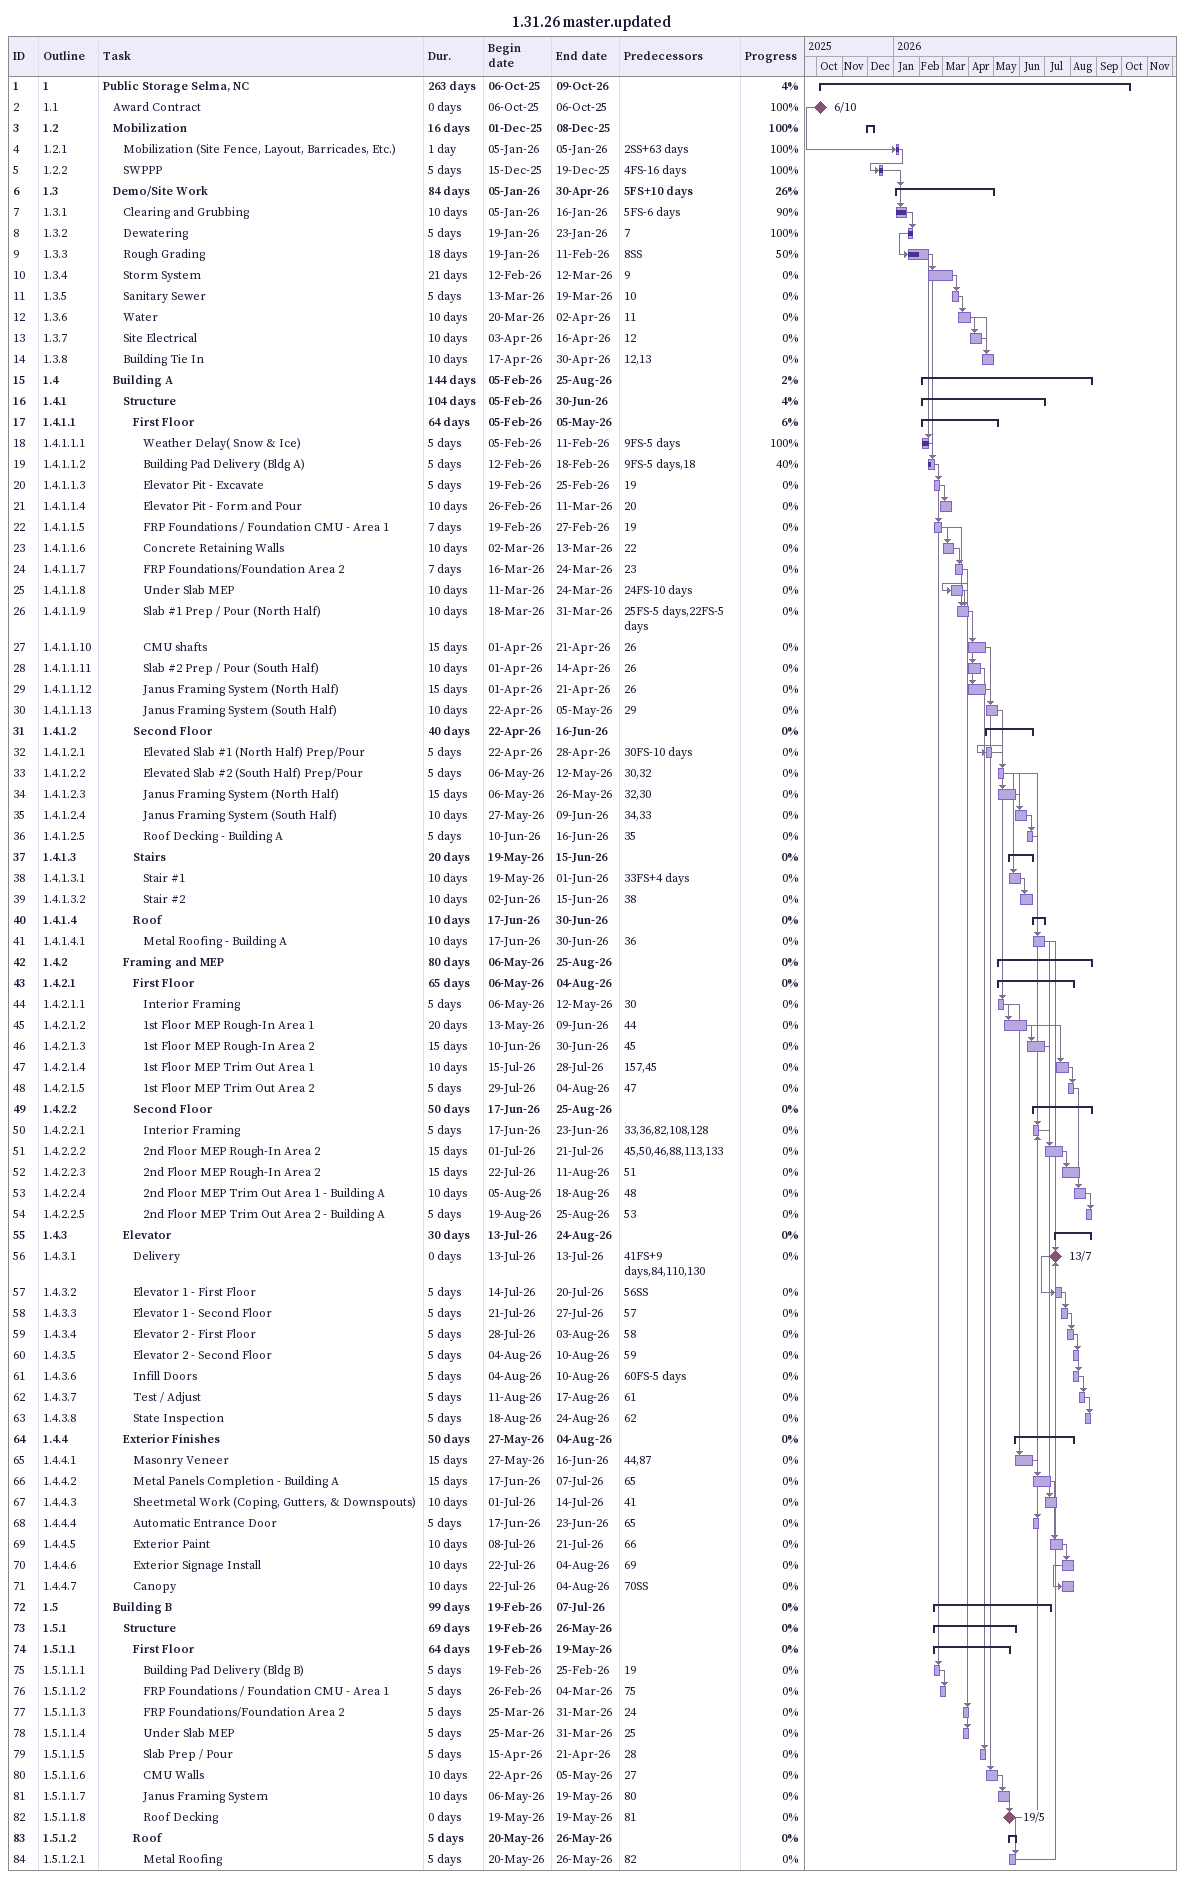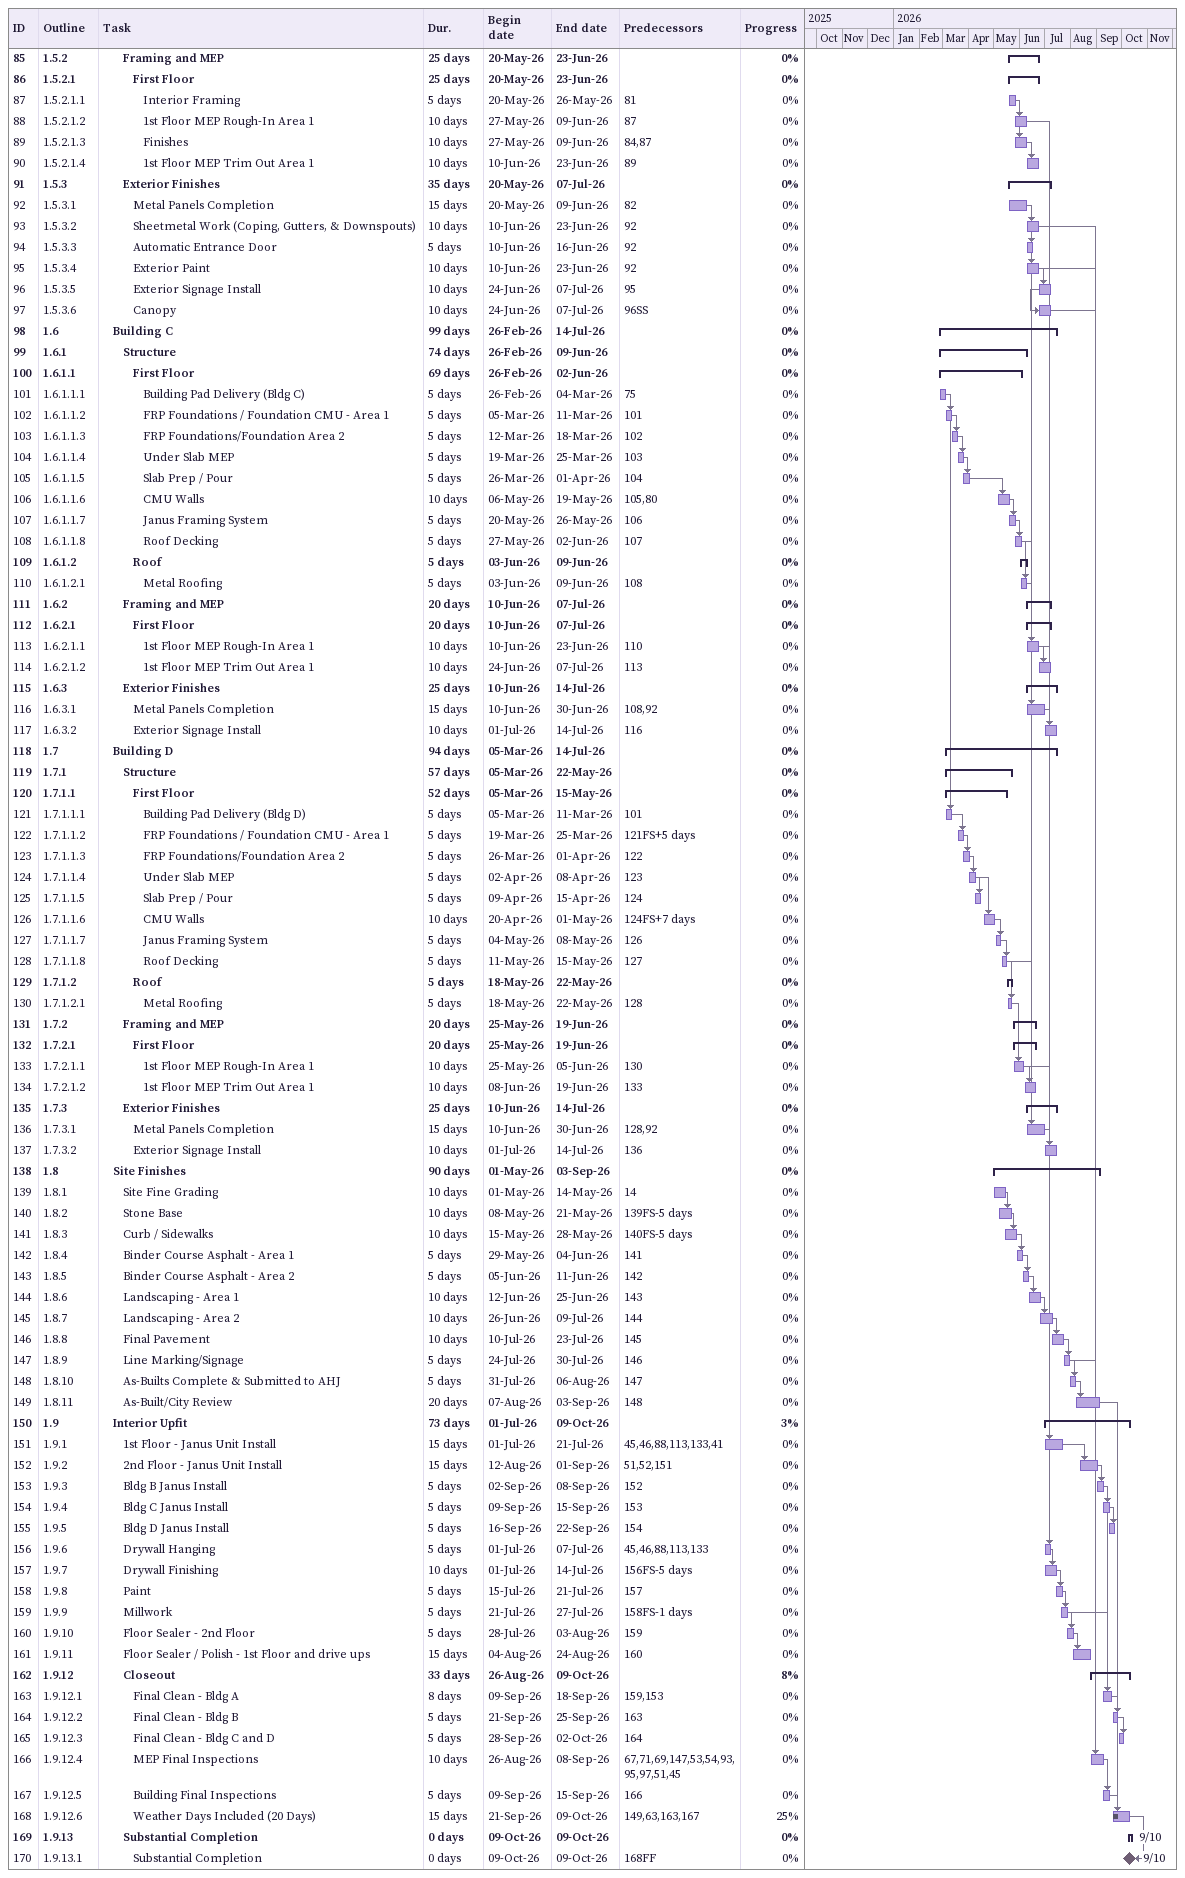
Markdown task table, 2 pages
1.31.26 master.updated

| ID | WBS | Task | Duration | Start | Finish | Predecessors | % complete |
|---|---|---|---|---|---|---|---|
| 1 | 1 | **Public Storage Selma, NC** | 263d | 2025-10-06 | 2026-10-09 |  | 4 |
| 2 | 1.1 | Award Contract | 0d | 2025-10-06 | 2025-10-06 |  | 100 |
| 3 | 1.2 | **Mobilization** | 16d | 2025-12-01 | 2025-12-08 |  | 100 |
| 4 | 1.2.1 | Mobilization (Site Fence, Layout, Barricades, Etc.) | 1d | 2026-01-05 | 2026-01-05 | 2SS+63d | 100 |
| 5 | 1.2.2 | SWPPP | 5d | 2025-12-15 | 2025-12-19 | 4FS-16d | 100 |
| 6 | 1.3 | **Demo/Site Work** | 84d | 2026-01-05 | 2026-04-30 | 5FS+10d | 26 |
| 7 | 1.3.1 | Clearing and Grubbing | 10d | 2026-01-05 | 2026-01-16 | 5FS-6d | 90 |
| 8 | 1.3.2 | Dewatering | 5d | 2026-01-19 | 2026-01-23 | 7 | 100 |
| 9 | 1.3.3 | Rough Grading | 18d | 2026-01-19 | 2026-02-11 | 8SS | 50 |
| 10 | 1.3.4 | Storm System | 21d | 2026-02-12 | 2026-03-12 | 9 | 0 |
| 11 | 1.3.5 | Sanitary Sewer | 5d | 2026-03-13 | 2026-03-19 | 10 | 0 |
| 12 | 1.3.6 | Water | 10d | 2026-03-20 | 2026-04-02 | 11 | 0 |
| 13 | 1.3.7 | Site Electrical | 10d | 2026-04-03 | 2026-04-16 | 12 | 0 |
| 14 | 1.3.8 | Building Tie In | 10d | 2026-04-17 | 2026-04-30 | 12, 13 | 0 |
| 15 | 1.4 | **Building A** | 144d | 2026-02-05 | 2026-08-25 |  | 2 |
| 16 | 1.4.1 | **Structure** | 104d | 2026-02-05 | 2026-06-30 |  | 4 |
| 17 | 1.4.1.1 | **First Floor** | 64d | 2026-02-05 | 2026-05-05 |  | 6 |
| 18 | 1.4.1.1.1 | Weather Delay( Snow & Ice) | 5d | 2026-02-05 | 2026-02-11 | 9FS-5d | 100 |
| 19 | 1.4.1.1.2 | Building Pad Delivery (Bldg A) | 5d | 2026-02-12 | 2026-02-18 | 9FS-5d, 18 | 40 |
| 20 | 1.4.1.1.3 | Elevator Pit - Excavate | 5d | 2026-02-19 | 2026-02-25 | 19 | 0 |
| 21 | 1.4.1.1.4 | Elevator Pit - Form and Pour | 10d | 2026-02-26 | 2026-03-11 | 20 | 0 |
| 22 | 1.4.1.1.5 | FRP Foundations / Foundation CMU - Area 1 | 7d | 2026-02-19 | 2026-02-27 | 19 | 0 |
| 23 | 1.4.1.1.6 | Concrete Retaining Walls | 10d | 2026-03-02 | 2026-03-13 | 22 | 0 |
| 24 | 1.4.1.1.7 | FRP Foundations/Foundation Area 2 | 7d | 2026-03-16 | 2026-03-24 | 23 | 0 |
| 25 | 1.4.1.1.8 | Under Slab MEP | 10d | 2026-03-11 | 2026-03-24 | 24FS-10d | 0 |
| 26 | 1.4.1.1.9 | Slab #1 Prep / Pour (North Half) | 10d | 2026-03-18 | 2026-03-31 | 25FS-5d, 22FS-5d | 0 |
| 27 | 1.4.1.1.10 | CMU shafts | 15d | 2026-04-01 | 2026-04-21 | 26 | 0 |
| 28 | 1.4.1.1.11 | Slab #2 Prep / Pour (South Half) | 10d | 2026-04-01 | 2026-04-14 | 26 | 0 |
| 29 | 1.4.1.1.12 | Janus Framing System (North Half) | 15d | 2026-04-01 | 2026-04-21 | 26 | 0 |
| 30 | 1.4.1.1.13 | Janus Framing System (South Half) | 10d | 2026-04-22 | 2026-05-05 | 29 | 0 |
| 31 | 1.4.1.2 | **Second Floor** | 40d | 2026-04-22 | 2026-06-16 |  | 0 |
| 32 | 1.4.1.2.1 | Elevated Slab #1 (North Half) Prep/Pour | 5d | 2026-04-22 | 2026-04-28 | 30FS-10d | 0 |
| 33 | 1.4.1.2.2 | Elevated Slab #2 (South Half) Prep/Pour | 5d | 2026-05-06 | 2026-05-12 | 30, 32 | 0 |
| 34 | 1.4.1.2.3 | Janus Framing System (North Half) | 15d | 2026-05-06 | 2026-05-26 | 32, 30 | 0 |
| 35 | 1.4.1.2.4 | Janus Framing System (South Half) | 10d | 2026-05-27 | 2026-06-09 | 34, 33 | 0 |
| 36 | 1.4.1.2.5 | Roof Decking - Building A | 5d | 2026-06-10 | 2026-06-16 | 35 | 0 |
| 37 | 1.4.1.3 | **Stairs** | 20d | 2026-05-19 | 2026-06-15 |  | 0 |
| 38 | 1.4.1.3.1 | Stair #1 | 10d | 2026-05-19 | 2026-06-01 | 33FS+4d | 0 |
| 39 | 1.4.1.3.2 | Stair #2 | 10d | 2026-06-02 | 2026-06-15 | 38 | 0 |
| 40 | 1.4.1.4 | **Roof** | 10d | 2026-06-17 | 2026-06-30 |  | 0 |
| 41 | 1.4.1.4.1 | Metal Roofing - Building A | 10d | 2026-06-17 | 2026-06-30 | 36 | 0 |
| 42 | 1.4.2 | **Framing and MEP** | 80d | 2026-05-06 | 2026-08-25 |  | 0 |
| 43 | 1.4.2.1 | **First Floor** | 65d | 2026-05-06 | 2026-08-04 |  | 0 |
| 44 | 1.4.2.1.1 | Interior Framing | 5d | 2026-05-06 | 2026-05-12 | 30 | 0 |
| 45 | 1.4.2.1.2 | 1st Floor MEP Rough-In Area 1 | 20d | 2026-05-13 | 2026-06-09 | 44 | 0 |
| 46 | 1.4.2.1.3 | 1st Floor MEP Rough-In Area 2 | 15d | 2026-06-10 | 2026-06-30 | 45 | 0 |
| 47 | 1.4.2.1.4 | 1st Floor MEP Trim Out Area 1 | 10d | 2026-07-15 | 2026-07-28 | 157, 45 | 0 |
| 48 | 1.4.2.1.5 | 1st Floor MEP Trim Out Area 2 | 5d | 2026-07-29 | 2026-08-04 | 47 | 0 |
| 49 | 1.4.2.2 | **Second Floor** | 50d | 2026-06-17 | 2026-08-25 |  | 0 |
| 50 | 1.4.2.2.1 | Interior Framing | 5d | 2026-06-17 | 2026-06-23 | 33, 36, 82, 108, 128 | 0 |
| 51 | 1.4.2.2.2 | 2nd Floor MEP Rough-In Area 2 | 15d | 2026-07-01 | 2026-07-21 | 45, 50, 46, 88, 113, 133 | 0 |
| 52 | 1.4.2.2.3 | 2nd Floor MEP Rough-In Area 2 | 15d | 2026-07-22 | 2026-08-11 | 51 | 0 |
| 53 | 1.4.2.2.4 | 2nd Floor MEP Trim Out Area 1 - Building A | 10d | 2026-08-05 | 2026-08-18 | 48 | 0 |
| 54 | 1.4.2.2.5 | 2nd Floor MEP Trim Out Area 2 - Building A | 5d | 2026-08-19 | 2026-08-25 | 53 | 0 |
| 55 | 1.4.3 | **Elevator** | 30d | 2026-07-13 | 2026-08-24 |  | 0 |
| 56 | 1.4.3.1 | Delivery | 0d | 2026-07-13 | 2026-07-13 | 41FS+9d, 84, 110, 130 | 0 |
| 57 | 1.4.3.2 | Elevator 1 - First Floor | 5d | 2026-07-14 | 2026-07-20 | 56SS | 0 |
| 58 | 1.4.3.3 | Elevator 1 - Second Floor | 5d | 2026-07-21 | 2026-07-27 | 57 | 0 |
| 59 | 1.4.3.4 | Elevator 2 - First Floor | 5d | 2026-07-28 | 2026-08-03 | 58 | 0 |
| 60 | 1.4.3.5 | Elevator 2 - Second Floor | 5d | 2026-08-04 | 2026-08-10 | 59 | 0 |
| 61 | 1.4.3.6 | Infill Doors | 5d | 2026-08-04 | 2026-08-10 | 60FS-5d | 0 |
| 62 | 1.4.3.7 | Test / Adjust | 5d | 2026-08-11 | 2026-08-17 | 61 | 0 |
| 63 | 1.4.3.8 | State Inspection | 5d | 2026-08-18 | 2026-08-24 | 62 | 0 |
| 64 | 1.4.4 | **Exterior Finishes** | 50d | 2026-05-27 | 2026-08-04 |  | 0 |
| 65 | 1.4.4.1 | Masonry Veneer | 15d | 2026-05-27 | 2026-06-16 | 44, 87 | 0 |
| 66 | 1.4.4.2 | Metal Panels Completion - Building A | 15d | 2026-06-17 | 2026-07-07 | 65 | 0 |
| 67 | 1.4.4.3 | Sheetmetal Work (Coping, Gutters, & Downspouts) | 10d | 2026-07-01 | 2026-07-14 | 41 | 0 |
| 68 | 1.4.4.4 | Automatic Entrance Door | 5d | 2026-06-17 | 2026-06-23 | 65 | 0 |
| 69 | 1.4.4.5 | Exterior Paint | 10d | 2026-07-08 | 2026-07-21 | 66 | 0 |
| 70 | 1.4.4.6 | Exterior Signage Install | 10d | 2026-07-22 | 2026-08-04 | 69 | 0 |
| 71 | 1.4.4.7 | Canopy | 10d | 2026-07-22 | 2026-08-04 | 70SS | 0 |
| 72 | 1.5 | **Building B** | 99d | 2026-02-19 | 2026-07-07 |  | 0 |
| 73 | 1.5.1 | **Structure** | 69d | 2026-02-19 | 2026-05-26 |  | 0 |
| 74 | 1.5.1.1 | **First Floor** | 64d | 2026-02-19 | 2026-05-19 |  | 0 |
| 75 | 1.5.1.1.1 | Building Pad Delivery (Bldg B) | 5d | 2026-02-19 | 2026-02-25 | 19 | 0 |
| 76 | 1.5.1.1.2 | FRP Foundations / Foundation CMU - Area 1 | 5d | 2026-02-26 | 2026-03-04 | 75 | 0 |
| 77 | 1.5.1.1.3 | FRP Foundations/Foundation Area 2 | 5d | 2026-03-25 | 2026-03-31 | 24 | 0 |
| 78 | 1.5.1.1.4 | Under Slab MEP | 5d | 2026-03-25 | 2026-03-31 | 25 | 0 |
| 79 | 1.5.1.1.5 | Slab Prep / Pour | 5d | 2026-04-15 | 2026-04-21 | 28 | 0 |
| 80 | 1.5.1.1.6 | CMU Walls | 10d | 2026-04-22 | 2026-05-05 | 27 | 0 |
| 81 | 1.5.1.1.7 | Janus Framing System | 10d | 2026-05-06 | 2026-05-19 | 80 | 0 |
| 82 | 1.5.1.1.8 | Roof Decking | 0d | 2026-05-19 | 2026-05-19 | 81 | 0 |
| 83 | 1.5.1.2 | **Roof** | 5d | 2026-05-20 | 2026-05-26 |  | 0 |
| 84 | 1.5.1.2.1 | Metal Roofing | 5d | 2026-05-20 | 2026-05-26 | 82 | 0 |
| 85 | 1.5.2 | **Framing and MEP** | 25d | 2026-05-20 | 2026-06-23 |  | 0 |
| 86 | 1.5.2.1 | **First Floor** | 25d | 2026-05-20 | 2026-06-23 |  | 0 |
| 87 | 1.5.2.1.1 | Interior Framing | 5d | 2026-05-20 | 2026-05-26 | 81 | 0 |
| 88 | 1.5.2.1.2 | 1st Floor MEP Rough-In Area 1 | 10d | 2026-05-27 | 2026-06-09 | 87 | 0 |
| 89 | 1.5.2.1.3 | Finishes | 10d | 2026-05-27 | 2026-06-09 | 84, 87 | 0 |
| 90 | 1.5.2.1.4 | 1st Floor MEP Trim Out Area 1 | 10d | 2026-06-10 | 2026-06-23 | 89 | 0 |
| 91 | 1.5.3 | **Exterior Finishes** | 35d | 2026-05-20 | 2026-07-07 |  | 0 |
| 92 | 1.5.3.1 | Metal Panels Completion | 15d | 2026-05-20 | 2026-06-09 | 82 | 0 |
| 93 | 1.5.3.2 | Sheetmetal Work (Coping, Gutters, & Downspouts) | 10d | 2026-06-10 | 2026-06-23 | 92 | 0 |
| 94 | 1.5.3.3 | Automatic Entrance Door | 5d | 2026-06-10 | 2026-06-16 | 92 | 0 |
| 95 | 1.5.3.4 | Exterior Paint | 10d | 2026-06-10 | 2026-06-23 | 92 | 0 |
| 96 | 1.5.3.5 | Exterior Signage Install | 10d | 2026-06-24 | 2026-07-07 | 95 | 0 |
| 97 | 1.5.3.6 | Canopy | 10d | 2026-06-24 | 2026-07-07 | 96SS | 0 |
| 98 | 1.6 | **Building C** | 99d | 2026-02-26 | 2026-07-14 |  | 0 |
| 99 | 1.6.1 | **Structure** | 74d | 2026-02-26 | 2026-06-09 |  | 0 |
| 100 | 1.6.1.1 | **First Floor** | 69d | 2026-02-26 | 2026-06-02 |  | 0 |
| 101 | 1.6.1.1.1 | Building Pad Delivery (Bldg C) | 5d | 2026-02-26 | 2026-03-04 | 75 | 0 |
| 102 | 1.6.1.1.2 | FRP Foundations / Foundation CMU - Area 1 | 5d | 2026-03-05 | 2026-03-11 | 101 | 0 |
| 103 | 1.6.1.1.3 | FRP Foundations/Foundation Area 2 | 5d | 2026-03-12 | 2026-03-18 | 102 | 0 |
| 104 | 1.6.1.1.4 | Under Slab MEP | 5d | 2026-03-19 | 2026-03-25 | 103 | 0 |
| 105 | 1.6.1.1.5 | Slab Prep / Pour | 5d | 2026-03-26 | 2026-04-01 | 104 | 0 |
| 106 | 1.6.1.1.6 | CMU Walls | 10d | 2026-05-06 | 2026-05-19 | 105, 80 | 0 |
| 107 | 1.6.1.1.7 | Janus Framing System | 5d | 2026-05-20 | 2026-05-26 | 106 | 0 |
| 108 | 1.6.1.1.8 | Roof Decking | 5d | 2026-05-27 | 2026-06-02 | 107 | 0 |
| 109 | 1.6.1.2 | **Roof** | 5d | 2026-06-03 | 2026-06-09 |  | 0 |
| 110 | 1.6.1.2.1 | Metal Roofing | 5d | 2026-06-03 | 2026-06-09 | 108 | 0 |
| 111 | 1.6.2 | **Framing and MEP** | 20d | 2026-06-10 | 2026-07-07 |  | 0 |
| 112 | 1.6.2.1 | **First Floor** | 20d | 2026-06-10 | 2026-07-07 |  | 0 |
| 113 | 1.6.2.1.1 | 1st Floor MEP Rough-In Area 1 | 10d | 2026-06-10 | 2026-06-23 | 110 | 0 |
| 114 | 1.6.2.1.2 | 1st Floor MEP Trim Out Area 1 | 10d | 2026-06-24 | 2026-07-07 | 113 | 0 |
| 115 | 1.6.3 | **Exterior Finishes** | 25d | 2026-06-10 | 2026-07-14 |  | 0 |
| 116 | 1.6.3.1 | Metal Panels Completion | 15d | 2026-06-10 | 2026-06-30 | 108, 92 | 0 |
| 117 | 1.6.3.2 | Exterior Signage Install | 10d | 2026-07-01 | 2026-07-14 | 116 | 0 |
| 118 | 1.7 | **Building D** | 94d | 2026-03-05 | 2026-07-14 |  | 0 |
| 119 | 1.7.1 | **Structure** | 57d | 2026-03-05 | 2026-05-22 |  | 0 |
| 120 | 1.7.1.1 | **First Floor** | 52d | 2026-03-05 | 2026-05-15 |  | 0 |
| 121 | 1.7.1.1.1 | Building Pad Delivery (Bldg D) | 5d | 2026-03-05 | 2026-03-11 | 101 | 0 |
| 122 | 1.7.1.1.2 | FRP Foundations / Foundation CMU - Area 1 | 5d | 2026-03-19 | 2026-03-25 | 121FS+5d | 0 |
| 123 | 1.7.1.1.3 | FRP Foundations/Foundation Area 2 | 5d | 2026-03-26 | 2026-04-01 | 122 | 0 |
| 124 | 1.7.1.1.4 | Under Slab MEP | 5d | 2026-04-02 | 2026-04-08 | 123 | 0 |
| 125 | 1.7.1.1.5 | Slab Prep / Pour | 5d | 2026-04-09 | 2026-04-15 | 124 | 0 |
| 126 | 1.7.1.1.6 | CMU Walls | 10d | 2026-04-20 | 2026-05-01 | 124FS+7d | 0 |
| 127 | 1.7.1.1.7 | Janus Framing System | 5d | 2026-05-04 | 2026-05-08 | 126 | 0 |
| 128 | 1.7.1.1.8 | Roof Decking | 5d | 2026-05-11 | 2026-05-15 | 127 | 0 |
| 129 | 1.7.1.2 | **Roof** | 5d | 2026-05-18 | 2026-05-22 |  | 0 |
| 130 | 1.7.1.2.1 | Metal Roofing | 5d | 2026-05-18 | 2026-05-22 | 128 | 0 |
| 131 | 1.7.2 | **Framing and MEP** | 20d | 2026-05-25 | 2026-06-19 |  | 0 |
| 132 | 1.7.2.1 | **First Floor** | 20d | 2026-05-25 | 2026-06-19 |  | 0 |
| 133 | 1.7.2.1.1 | 1st Floor MEP Rough-In Area 1 | 10d | 2026-05-25 | 2026-06-05 | 130 | 0 |
| 134 | 1.7.2.1.2 | 1st Floor MEP Trim Out Area 1 | 10d | 2026-06-08 | 2026-06-19 | 133 | 0 |
| 135 | 1.7.3 | **Exterior Finishes** | 25d | 2026-06-10 | 2026-07-14 |  | 0 |
| 136 | 1.7.3.1 | Metal Panels Completion | 15d | 2026-06-10 | 2026-06-30 | 128, 92 | 0 |
| 137 | 1.7.3.2 | Exterior Signage Install | 10d | 2026-07-01 | 2026-07-14 | 136 | 0 |
| 138 | 1.8 | **Site Finishes** | 90d | 2026-05-01 | 2026-09-03 |  | 0 |
| 139 | 1.8.1 | Site Fine Grading | 10d | 2026-05-01 | 2026-05-14 | 14 | 0 |
| 140 | 1.8.2 | Stone Base | 10d | 2026-05-08 | 2026-05-21 | 139FS-5d | 0 |
| 141 | 1.8.3 | Curb / Sidewalks | 10d | 2026-05-15 | 2026-05-28 | 140FS-5d | 0 |
| 142 | 1.8.4 | Binder Course Asphalt - Area 1 | 5d | 2026-05-29 | 2026-06-04 | 141 | 0 |
| 143 | 1.8.5 | Binder Course Asphalt - Area 2 | 5d | 2026-06-05 | 2026-06-11 | 142 | 0 |
| 144 | 1.8.6 | Landscaping - Area 1 | 10d | 2026-06-12 | 2026-06-25 | 143 | 0 |
| 145 | 1.8.7 | Landscaping - Area 2 | 10d | 2026-06-26 | 2026-07-09 | 144 | 0 |
| 146 | 1.8.8 | Final Pavement | 10d | 2026-07-10 | 2026-07-23 | 145 | 0 |
| 147 | 1.8.9 | Line Marking/Signage | 5d | 2026-07-24 | 2026-07-30 | 146 | 0 |
| 148 | 1.8.10 | As-Builts Complete & Submitted to AHJ | 5d | 2026-07-31 | 2026-08-06 | 147 | 0 |
| 149 | 1.8.11 | As-Built/City Review | 20d | 2026-08-07 | 2026-09-03 | 148 | 0 |
| 150 | 1.9 | **Interior Upfit** | 73d | 2026-07-01 | 2026-10-09 |  | 3 |
| 151 | 1.9.1 | 1st Floor - Janus Unit Install | 15d | 2026-07-01 | 2026-07-21 | 45, 46, 88, 113, 133, 41 | 0 |
| 152 | 1.9.2 | 2nd Floor - Janus Unit Install | 15d | 2026-08-12 | 2026-09-01 | 51, 52, 151 | 0 |
| 153 | 1.9.3 | Bldg B Janus Install | 5d | 2026-09-02 | 2026-09-08 | 152 | 0 |
| 154 | 1.9.4 | Bldg C Janus Install | 5d | 2026-09-09 | 2026-09-15 | 153 | 0 |
| 155 | 1.9.5 | Bldg D Janus Install | 5d | 2026-09-16 | 2026-09-22 | 154 | 0 |
| 156 | 1.9.6 | Drywall Hanging | 5d | 2026-07-01 | 2026-07-07 | 45, 46, 88, 113, 133 | 0 |
| 157 | 1.9.7 | Drywall Finishing | 10d | 2026-07-01 | 2026-07-14 | 156FS-5d | 0 |
| 158 | 1.9.8 | Paint | 5d | 2026-07-15 | 2026-07-21 | 157 | 0 |
| 159 | 1.9.9 | Millwork | 5d | 2026-07-21 | 2026-07-27 | 158FS-1d | 0 |
| 160 | 1.9.10 | Floor Sealer - 2nd Floor | 5d | 2026-07-28 | 2026-08-03 | 159 | 0 |
| 161 | 1.9.11 | Floor Sealer / Polish - 1st Floor and drive ups | 15d | 2026-08-04 | 2026-08-24 | 160 | 0 |
| 162 | 1.9.12 | **Closeout** | 33d | 2026-08-26 | 2026-10-09 |  | 8 |
| 163 | 1.9.12.1 | Final Clean - Bldg A | 8d | 2026-09-09 | 2026-09-18 | 159, 153 | 0 |
| 164 | 1.9.12.2 | Final Clean - Bldg B | 5d | 2026-09-21 | 2026-09-25 | 163 | 0 |
| 165 | 1.9.12.3 | Final Clean - Bldg C and D | 5d | 2026-09-28 | 2026-10-02 | 164 | 0 |
| 166 | 1.9.12.4 | MEP Final Inspections | 10d | 2026-08-26 | 2026-09-08 | 67, 71, 69, 147, 53, 54, 93, 95, 97, 51, 45 | 0 |
| 167 | 1.9.12.5 | Building Final Inspections | 5d | 2026-09-09 | 2026-09-15 | 166 | 0 |
| 168 | 1.9.12.6 | Weather Days Included (20 Days) | 15d | 2026-09-21 | 2026-10-09 | 149, 63, 163, 167 | 25 |
| 169 | 1.9.13 | **Substantial Completion** | 0d | 2026-10-09 | 2026-10-09 |  | 0 |
| 170 | 1.9.13.1 | Substantial Completion | 0d | 2026-10-09 | 2026-10-09 | 168FF | 0 |
